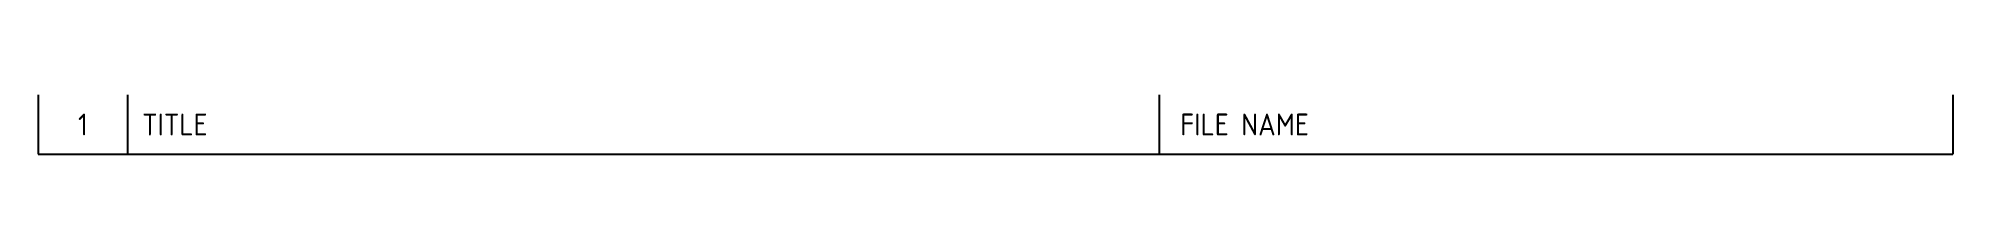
# Model space of a CAD drawing. Header units: millimetres. Extents: x 23 to 216, y 268 to 274.
import ezdxf

# ---------------------------------------------------------------- set-up
doc = ezdxf.new("R2010")
doc.units = ezdxf.units.MM
doc.styles.add('ISOCP', font='isocp.shx')

msp = doc.modelspace()

# ---------------------------------------------------------------- linework, layer by layer
for p, q in [((22.8, 273.8), (22.8, 267.82)), ((31.8, 273.8), (31.8, 267.82)), ((135.8, 273.8), (135.8, 267.82)), ((215.8, 273.8), (215.8, 267.82)), ((22.8, 267.82), (215.8, 267.82))]:
    msp.add_line(p, q)

# ---------------------------------------------------------------- texts
at = {"char_height": 2.2, "style": 'ISOCP'}
for s, insert, width, attachment_point in [('{1}', (27.3, 270.81), 8.4925, 5), ('{TITLE}', (33.27, 270.81), 99.3392, 4), ('{FILE NAME}', (137.92, 270.81), 76.0646, 4)]:
    msp.add_mtext(s, dxfattribs=dict(at, insert=insert, width=width, attachment_point=attachment_point))

doc.saveas('drawing.dxf')
